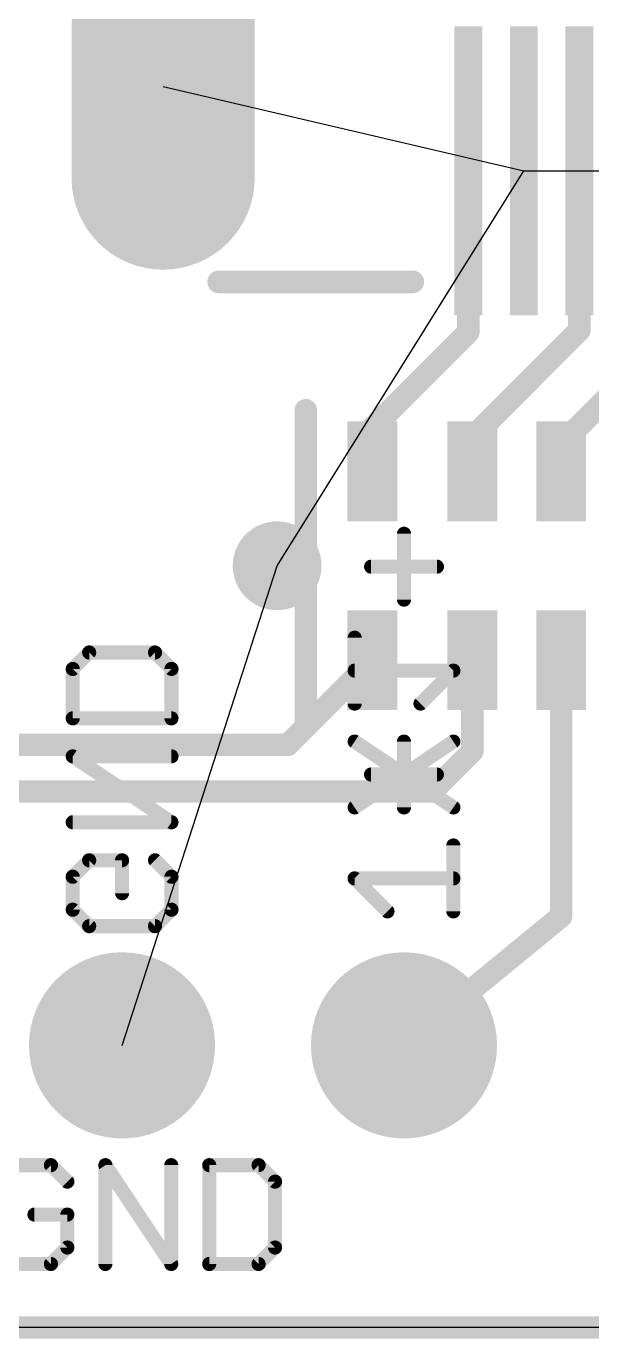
# Model space of a CAD drawing. Extents: x -9.6 to 36.6, y -0.1 to 28.5.
# Drawn here: x 6.76 to 11.85, y -0.1 to 11.72 of the extents above; entities that cross this region are included whole.
import ezdxf

# ---------------------------------------------------------------- set-up
doc = ezdxf.new("R2010")
doc.units = 0
for name, color, linetype in [('1', 12, 'CONTINUOUS'), ('16', 132, 'CONTINUOUS'), ('17', 110, 'CONTINUOUS'), ('18', 110, 'CONTINUOUS'), ('19', 53, 'CONTINUOUS'), ('20', 53, 'CONTINUOUS'), ('21', 40, 'CONTINUOUS'), ('22', 253, 'CONTINUOUS')]:
    doc.layers.add(name, color=color, linetype=linetype)

# ---------------------------------------------------------------- blocks, each defined once
blk = doc.blocks.new('ROUNDP')
at = {"const_width": 0.5}
blk.add_lwpolyline([(0, -0.25, 1), (0, 0.25, 1), (0, -0.25)], format="xyb", dxfattribs=at)
blk = doc.blocks.new('RECT')
blk.add_solid([(-0.5, -0.5), (0.5, -0.5), (-0.5, 0.5), (0.5, 0.5)])
blk = doc.blocks.new('LONGP100')
at = {"const_width": 1}
blk.add_lwpolyline([(-0.5, 0), (0.5, 0)], dxfattribs=at)
at = {"const_width": 0.5}
for points in [[(-0.5, 0.25, 1), (-0.5, -0.25)], [(0.5, -0.25, 1), (0.5, 0.25)]]:
    blk.add_lwpolyline(points, format="xyb", dxfattribs=at)
blk = doc.blocks.new('ROUNDV')
at = {"const_width": 0.5}
blk.add_lwpolyline([(0, -0.25, 1), (0, 0.25, 1), (0, -0.25)], format="xyb", dxfattribs=at)

msp = doc.modelspace()

# ---------------------------------------------------------------- linework, layer by layer
at = {"layer": '1', "const_width": 0.2032}
for points in [[(10.74, 10.414), (10.74, 8.962)], [(11.74, 10.414), (11.74, 8.978)], [(10.74, 8.962), (9.876, 8.098)], [(11.74, 8.978), (10.776, 8.0141)], [(12.24, 8.6173), (11.576, 7.9533)], [(9.876, 8.098), (9.876, 7.708)], [(10.776, 8.0141), (10.776, 7.708)], [(11.576, 7.708), (11.576, 7.9533)], [(9.876, 6.008), (9.114, 5.246)], [(10.776, 6.008), (10.776, 5.188)], [(11.576, 6.008), (11.576, 3.702)], [(9.114, 5.246), (4.738, 5.246)], [(10.776, 5.188), (10.414, 4.826)], [(10.414, 4.826), (6.604, 4.826)], [(11.576, 3.702), (10.16, 2.54)], [(30.48, 0), (0, 0)]]:
    msp.add_lwpolyline(points, dxfattribs=at)
at = {"layer": '1', "const_width": 0.1016}
for points in [[(10.7908, 10.414, 1), (10.6892, 10.414)], [(11.7908, 10.414, 1), (11.6892, 10.414)], [(10.6892, 8.962, 1), (10.7908, 8.962)], [(10.7759, 8.9261, 1), (10.7041, 8.9979)], [(11.6892, 8.978, 1), (11.7908, 8.978)], [(11.7759, 8.9421, 1), (11.7041, 9.014)], [(9.9268, 8.098, 1), (9.8252, 8.098)], [(9.8401, 8.1339, 1), (9.9119, 8.0621)], [(10.8268, 8.0141, 1), (10.7252, 8.0141)], [(10.7401, 8.05, 1), (10.8119, 7.9781)], [(11.6268, 7.9533, 1), (11.5252, 7.9533)], [(11.5401, 7.9892, 1), (11.6119, 7.9173)], [(9.8252, 7.708, 1), (9.9268, 7.708)], [(10.7252, 7.708, 1), (10.8268, 7.708)], [(11.5252, 7.708, 1), (11.6268, 7.708)], [(9.9119, 5.9721, 1), (9.8401, 6.0439)], [(10.8268, 6.008, 1), (10.7252, 6.008)], [(11.6268, 6.008, 1), (11.5252, 6.008)], [(9.0781, 5.2819, 1), (9.1499, 5.2101)], [(9.114, 5.1952, 1), (9.114, 5.2968)], [(10.7252, 5.188, 1), (10.8268, 5.188)], [(10.8119, 5.1521, 1), (10.7401, 5.2239)], [(10.3781, 4.8619, 1), (10.4499, 4.7901)], [(10.414, 4.7752, 1), (10.414, 4.8768)], [(11.6082, 3.6627, 1), (11.5438, 3.7413)], [(11.5252, 3.702, 1), (11.6268, 3.702)], [(10.1278, 2.5793, 1), (10.1922, 2.5007)]]:
    msp.add_lwpolyline(points, format="xyb", dxfattribs=at)
at = {"layer": '16', "const_width": 0.2032}
msp.add_lwpolyline([(30.48, 0), (0, 0)], dxfattribs=at)
at = {"layer": '19'}
for p, q in [((7.99, 11.174), (11.24, 10.414)), ((9.017, 6.858), (11.24, 10.414)), ((11.24, 10.414), (12.74, 10.414)), ((7.62, 2.54), (9.017, 6.858))]:
    msp.add_line(p, q, dxfattribs=at)
at = {"layer": '20'}
msp.add_line((27.94, 0), (2.54, 0), dxfattribs=at)
at = {"layer": '21'}
for points, const_width in [([(10.24, 9.414), (8.49, 9.414)], 0.2032), ([(9.276, 5.458), (9.276, 8.258)], 0.2032), ([(10.1596, 4.682), (10.1596, 5.2752)], 0.127), ([(9.863, 4.9786), (10.4562, 4.9786)], 0.127), ([(10.6045, 3.7465), (10.6045, 4.3397)], 0.127), ([(10.0113, 3.7465), (9.7147, 4.0431)], 0.127), ([(9.7147, 4.0431), (10.6045, 4.0431)], 0.127), ([(6.9791, 1.4613), (6.6825, 1.4613)], 0.127), ([(7.1274, 1.313), (6.9791, 1.4613)], 0.127), ([(7.4697, 0.5715), (7.4697, 1.4613)], 0.127), ([(7.4697, 1.4613), (8.0629, 0.5715)], 0.127), ([(8.0629, 0.5715), (8.0629, 1.4613)], 0.127), ([(8.4053, 1.4613), (8.4053, 0.5715)], 0.127), ([(8.8501, 1.4613), (8.4053, 1.4613)], 0.127), ([(8.9984, 1.313), (8.8501, 1.4613)], 0.127), ([(8.9984, 0.7198), (8.9984, 1.313)], 0.127), ([(7.1274, 1.0164), (6.8308, 1.0164)], 0.127), ([(7.1274, 0.7198), (7.1274, 1.0164)], 0.127), ([(6.9791, 0.5715), (7.1274, 0.7198)], 0.127), ([(8.8501, 0.5715), (8.9984, 0.7198)], 0.127), ([(6.6825, 0.5715), (6.9791, 0.5715)], 0.127), ([(8.4053, 0.5715), (8.8501, 0.5715)], 0.127)]:
    msp.add_lwpolyline(points, dxfattribs=dict(at, const_width=const_width))
for points, const_width in [([(8.49, 9.4648, 1), (8.49, 9.3632)], 0.1016), ([(10.24, 9.3632, 1), (10.24, 9.4648)], 0.1016), ([(9.3268, 8.258, 1), (9.2252, 8.258)], 0.1016), ([(9.2252, 5.458, 1), (9.3268, 5.458)], 0.1016), ([(10.1914, 5.2752, 1), (10.1279, 5.2752)], 0.0635), ([(9.863, 5.0104, 1), (9.863, 4.9469)], 0.0635), ([(10.4562, 4.9469, 1), (10.4562, 5.0104)], 0.0635), ([(10.1279, 4.682, 1), (10.1914, 4.682)], 0.0635), ([(10.6363, 4.3397, 1), (10.5727, 4.3397)], 0.0635), ([(9.7147, 4.0748, 1), (9.7147, 4.0113)], 0.0635), ([(9.7372, 4.0655, 1), (9.6923, 4.0206)], 0.0635), ([(10.6045, 4.0113, 1), (10.6045, 4.0748)], 0.0635), ([(9.9889, 3.724, 1), (10.0338, 3.769)], 0.0635), ([(10.5727, 3.7465, 1), (10.6363, 3.7465)], 0.0635), ([(7.0016, 1.4837, 1), (6.9566, 1.4388)], 0.0635), ([(6.9791, 1.4295, 1), (6.9791, 1.493)], 0.0635), ([(7.5015, 1.4613, 1), (7.438, 1.4613)], 0.0635), ([(7.4962, 1.4789, 1), (7.4433, 1.4436)], 0.0635), ([(8.0947, 1.4613, 1), (8.0312, 1.4613)], 0.0635), ([(8.437, 1.4613, 1), (8.3735, 1.4613)], 0.0635), ([(8.4053, 1.493, 1), (8.4053, 1.4295)], 0.0635), ([(8.8726, 1.4837, 1), (8.8277, 1.4388)], 0.0635), ([(8.8501, 1.4295, 1), (8.8501, 1.493)], 0.0635), ([(7.1049, 1.2905, 1), (7.1498, 1.3354)], 0.0635), ([(9.0302, 1.313, 1), (8.9667, 1.313)], 0.0635), ([(8.976, 1.2905, 1), (9.0209, 1.3354)], 0.0635), ([(6.8308, 1.0481, 1), (6.8308, 0.9846)], 0.0635), ([(7.1591, 1.0164, 1), (7.0956, 1.0164)], 0.0635), ([(7.1274, 0.9846, 1), (7.1274, 1.0481)], 0.0635), ([(7.0956, 0.7198, 1), (7.1591, 0.7198)], 0.0635), ([(7.1498, 0.6973, 1), (7.1049, 0.7422)], 0.0635), ([(8.9667, 0.7198, 1), (9.0302, 0.7198)], 0.0635), ([(9.0209, 0.6973, 1), (8.976, 0.7422)], 0.0635), ([(6.9566, 0.594, 1), (7.0016, 0.549)], 0.0635), ([(6.9791, 0.5397, 1), (6.9791, 0.6033)], 0.0635), ([(7.438, 0.5715, 1), (7.5015, 0.5715)], 0.0635), ([(8.0312, 0.5715, 1), (8.0947, 0.5715)], 0.0635), ([(8.0365, 0.5539, 1), (8.0893, 0.5891)], 0.0635), ([(8.4053, 0.6033, 1), (8.4053, 0.5397)], 0.0635), ([(8.3735, 0.5715, 1), (8.437, 0.5715)], 0.0635), ([(8.8277, 0.594, 1), (8.8726, 0.549)], 0.0635), ([(8.8501, 0.5397, 1), (8.8501, 0.6033)], 0.0635)]:
    msp.add_lwpolyline(points, format="xyb", dxfattribs=dict(at, const_width=const_width))
at = {"layer": '22', "const_width": 0.127}
for points in [[(10.1604, 6.5531), (10.1604, 7.1462)], [(10.457, 6.8496), (9.8638, 6.8496)], [(9.7155, 5.6175), (9.7155, 6.2107)], [(7.1755, 5.9291), (7.3238, 6.0774)], [(7.3238, 6.0774), (7.917, 6.0774)], [(7.917, 6.0774), (8.0653, 5.9291)], [(7.1755, 5.4843), (7.1755, 5.9291)], [(8.0653, 5.9291), (8.0653, 5.4843)], [(10.6053, 5.9141), (9.7155, 5.9141)], [(10.3087, 5.6175), (10.6053, 5.9141)], [(8.0653, 5.4843), (7.1755, 5.4843)], [(10.6053, 4.682), (9.7155, 5.2752)], [(10.6053, 5.2752), (9.7155, 4.682)], [(8.0653, 4.5487), (7.1755, 5.1419)], [(7.1755, 5.1419), (8.0653, 5.1419)], [(7.1755, 4.5487), (8.0653, 4.5487)], [(10.6053, 3.7465), (10.6053, 4.3397)], [(7.1755, 4.0581), (7.3238, 4.2064)], [(7.3238, 4.2064), (7.6204, 4.2064)], [(7.6204, 4.2064), (7.6204, 3.9098)], [(7.917, 4.2064), (8.0653, 4.0581)], [(7.1755, 3.7615), (7.1755, 4.0581)], [(8.0653, 4.0581), (8.0653, 3.7615)], [(9.7155, 4.0431), (10.6053, 4.0431)], [(7.3238, 3.6132), (7.1755, 3.7615)], [(8.0653, 3.7615), (7.917, 3.6132)], [(7.917, 3.6132), (7.3238, 3.6132)]]:
    msp.add_lwpolyline(points, dxfattribs=at)
at = {"layer": '22', "const_width": 0.0635}
for points in [[(10.1921, 7.1462, 1), (10.1286, 7.1462)], [(9.8638, 6.8814, 1), (9.8638, 6.8179)], [(10.457, 6.8179, 1), (10.457, 6.8814)], [(10.1286, 6.5531, 1), (10.1921, 6.5531)], [(9.7473, 6.2107, 1), (9.6837, 6.2107)], [(7.3238, 6.1092, 1), (7.3238, 6.0457)], [(7.3462, 6.055, 1), (7.3013, 6.0999)], [(7.9394, 6.0999, 1), (7.8945, 6.055)], [(7.917, 6.0457, 1), (7.917, 6.1092)], [(7.2073, 5.9291, 1), (7.1438, 5.9291)], [(7.153, 5.9516, 1), (7.198, 5.9067)], [(8.097, 5.9291, 1), (8.0335, 5.9291)], [(8.0428, 5.9067, 1), (8.0877, 5.9516)], [(9.7155, 5.9459, 1), (9.7155, 5.8824)], [(10.6277, 5.8917, 1), (10.5828, 5.9366)], [(10.6053, 5.8824, 1), (10.6053, 5.9459)], [(9.6837, 5.6175, 1), (9.7473, 5.6175)], [(10.2862, 5.64, 1), (10.3311, 5.5951)], [(7.1755, 5.516, 1), (7.1755, 5.4525)], [(7.1438, 5.4843, 1), (7.2073, 5.4843)], [(8.0335, 5.4843, 1), (8.097, 5.4843)], [(8.0653, 5.4525, 1), (8.0653, 5.516)], [(9.7331, 5.3016, 1), (9.6979, 5.2488)], [(10.6229, 5.2488, 1), (10.5876, 5.3016)], [(7.1931, 5.1683, 1), (7.1579, 5.1155)], [(7.1755, 5.1737, 1), (7.1755, 5.1102)], [(8.0653, 5.1102, 1), (8.0653, 5.1737)], [(9.6979, 4.7084, 1), (9.7331, 4.6556)], [(10.5876, 4.6556, 1), (10.6229, 4.7084)], [(7.1755, 4.5805, 1), (7.1755, 4.517)], [(8.0653, 4.517, 1), (8.0653, 4.5805)], [(8.0476, 4.5223, 1), (8.0829, 4.5752)], [(10.637, 4.3397, 1), (10.5735, 4.3397)], [(7.3238, 4.2381, 1), (7.3238, 4.1746)], [(7.3462, 4.1839, 1), (7.3013, 4.2288)], [(7.6521, 4.2064, 1), (7.5886, 4.2064)], [(7.6204, 4.1746, 1), (7.6204, 4.2381)], [(7.9394, 4.2288, 1), (7.8945, 4.1839)], [(7.153, 4.0806, 1), (7.198, 4.0356)], [(7.2073, 4.0581, 1), (7.1438, 4.0581)], [(8.097, 4.0581, 1), (8.0335, 4.0581)], [(8.0428, 4.0356, 1), (8.0877, 4.0806)], [(9.7155, 4.0748, 1), (9.7155, 4.0113)], [(10.6053, 4.0113, 1), (10.6053, 4.0748)], [(7.5886, 3.9098, 1), (7.6521, 3.9098)], [(7.198, 3.784, 1), (7.153, 3.7391)], [(7.1438, 3.7615, 1), (7.2073, 3.7615)], [(8.0335, 3.7615, 1), (8.097, 3.7615)], [(8.0877, 3.7391, 1), (8.0428, 3.784)], [(7.3238, 3.645, 1), (7.3238, 3.5815)], [(7.3013, 3.5908, 1), (7.3462, 3.6357)], [(7.8945, 3.6357, 1), (7.9394, 3.5908)], [(7.917, 3.5815, 1), (7.917, 3.645)], [(10.5735, 3.7465, 1), (10.637, 3.7465)]]:
    msp.add_lwpolyline(points, format="xyb", dxfattribs=at)

# ---------------------------------------------------------------- block references
at = {"layer": '1', "rotation": 180}
for p, xscale, yscale in [((10.74, 10.414), 0.25, 2.6), ((11.24, 10.414), 0.25, 2.6), ((11.74, 10.414), 0.25, 2.6), ((9.876, 7.708), 0.45, 0.9), ((10.776, 7.708), 0.45, 0.9), ((11.576, 7.708), 0.45, 0.9), ((9.876, 6.008), 0.45, 0.9), ((10.776, 6.008), 0.45, 0.9), ((11.576, 6.008), 0.45, 0.9)]:
    msp.add_blockref('RECT', p, dxfattribs=dict(at, xscale=xscale, yscale=yscale))
at = {"layer": '17', "rotation": 270}
for name, p, xscale, yscale in [('LONGP100', (7.99, 11.174), 1.65, 1.65), ('LONGP100', (7.99, 11.174), 1.65, 1.65), ('ROUNDP', (7.62, 2.54), 1.6764, 1.6764), ('ROUNDP', (7.62, 2.54), 1.6764, 1.6764), ('ROUNDP', (10.16, 2.54), 1.6764, 1.6764), ('ROUNDP', (10.16, 2.54), 1.6764, 1.6764)]:
    msp.add_blockref(name, p, dxfattribs=dict(at, xscale=xscale, yscale=yscale))
at = {"layer": '18', "xscale": 0.8001, "yscale": 0.8001}
msp.add_blockref('ROUNDV', (9.017, 6.858), dxfattribs=at)
msp.add_blockref('ROUNDV', (9.017, 6.858), dxfattribs=at)

doc.saveas('drawing.dxf')
